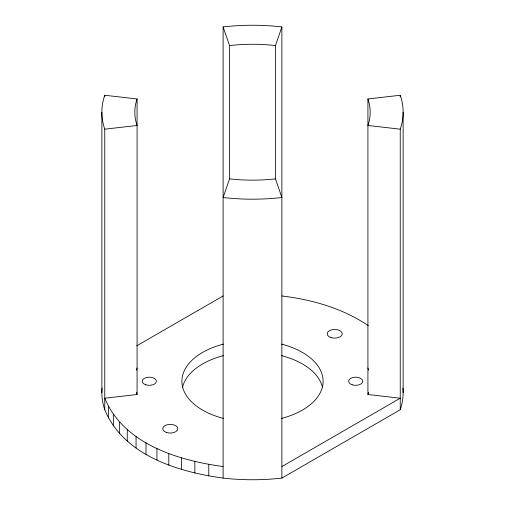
<?xml version="1.0" encoding="UTF-8"?>
<svg xmlns="http://www.w3.org/2000/svg" width="505" height="505" viewBox="0 0 505 505"><rect width="100%" height="100%" fill="white"/><g stroke="black" fill="none" stroke-linecap="round" stroke-linejoin="round"><path stroke-width="0.76" d="M223.115 26.923L229.541 45.576L229.541 178.915L223.115 197.512A150.629 86.967 0 0 0 281.885 197.512L275.459 178.852L275.459 45.576L281.885 26.923A150.629 86.967 0 0 0 223.115 26.923L223.115 478.077A150.629 86.967 0 0 0 281.885 478.077L400.238 409.751A150.629 86.967 0 0 0 402.914 388.13M136.735 345.83L223.115 295.962M281.885 466.551L400.238 398.218L367.918 394.512L367.918 98.961L400.238 95.249L400.238 96.827M223.115 478.077C178.145 471.954 123.731 455.554 104.762 409.751L104.762 129.179L137.082 125.467A117.678 67.941 0 0 1 137.082 98.961L104.762 95.249L104.762 96.827M137.082 98.961L137.082 394.512L104.762 398.218C123.731 444.021 178.145 460.427 223.115 466.551M400.238 409.751L400.238 129.179L367.918 125.467A117.678 67.941 0 0 0 367.918 98.961M281.885 295.962C312.273 299.68 342.75 308.284 368.278 325.662M403.129 112.217L403.129 392.783M281.885 26.923L281.885 478.077M208.773 464.474L208.773 476.007M194.854 461.602L194.854 473.128M181.491 457.953L181.491 469.48M168.815 453.566L168.815 465.092M156.941 448.478L156.941 460.011M145.989 442.746L145.989 454.279M136.06 436.427L136.06 447.954M127.254 429.572L127.254 441.099M119.653 422.249L119.653 433.782M113.335 414.536L113.335 426.062M108.354 406.5L108.354 418.026M101.871 112.217L101.871 392.783M275.459 178.852A117.678 67.941 0 0 1 229.541 178.852M229.541 45.576A117.678 67.941 0 0 1 275.459 45.576M400.238 95.249A150.629 86.967 0 0 1 400.238 129.179M104.762 129.179A150.629 86.967 0 0 1 104.762 95.249M104.762 409.751A150.629 86.967 0 0 1 102.086 388.13M368.606 392.322A117.678 67.941 0 0 1 367.918 394.512M137.082 394.512A117.678 67.941 0 0 1 136.394 392.322M136.394 370.184A117.678 67.941 0 0 1 137.082 368M367.918 368A117.678 67.941 0 0 1 368.606 370.184M281.639 344.126A70.605 40.766 0 0 1 323.105 381.256A70.605 40.766 0 0 1 281.639 418.386M223.361 418.386A70.605 40.766 0 0 1 181.895 381.256A70.605 40.766 0 0 1 223.361 344.126M182.494 387.461A70.605 40.766 0 0 1 223.361 355.653M281.639 355.653A70.605 40.766 0 0 1 322.506 387.461M166.524 432.488A7.531 4.349 0 0 0 177.817 428.72A7.531 4.349 0 0 0 166.524 424.951A7.531 4.349 0 0 0 166.524 432.488M330.945 337.555A7.531 4.349 0 0 0 342.245 333.786A7.531 4.349 0 0 0 330.945 330.024A7.531 4.349 0 0 0 330.945 337.555M352.155 384.785A7.064 4.078 0 0 0 362.741 381.256A7.064 4.078 0 0 0 352.155 377.721A7.064 4.078 0 0 0 352.155 384.785M145.787 384.785A7.064 4.078 0 0 0 156.38 381.256A7.064 4.078 0 0 0 145.787 377.721A7.064 4.078 0 0 0 145.787 384.785"/></g></svg>
